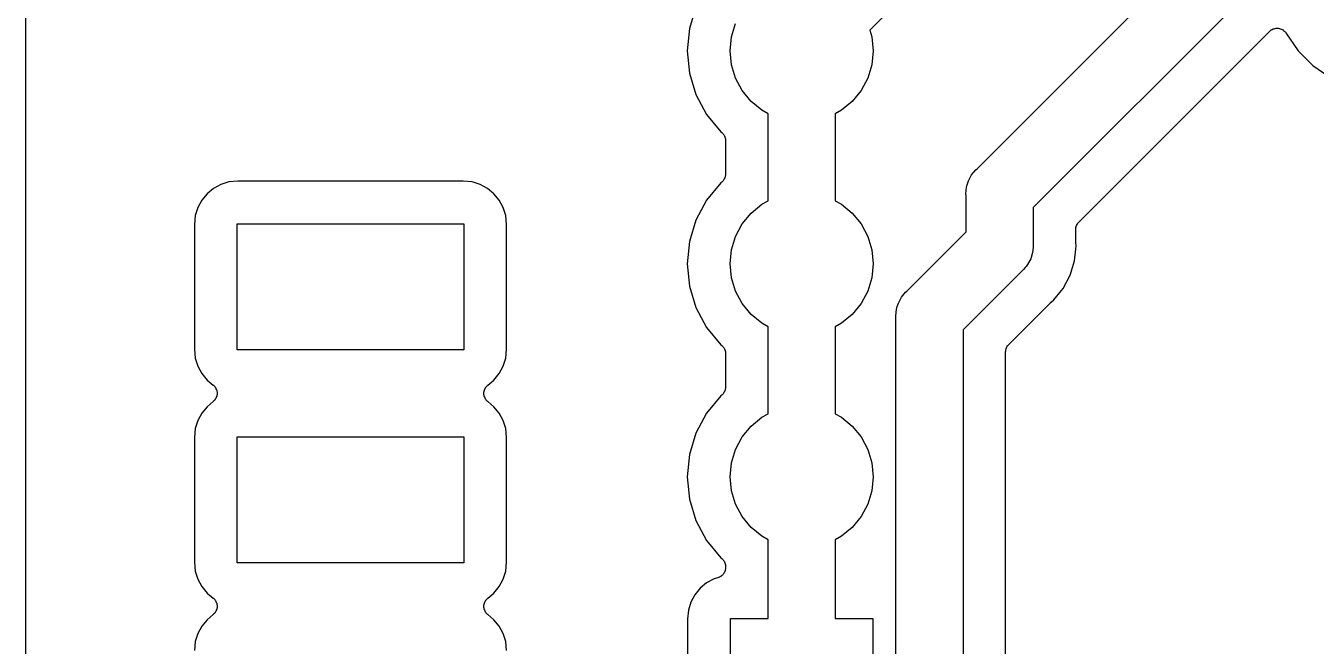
# Model space of a CAD drawing. Extents: x 77 to 164, y -183 to -59.
# Drawn here: x 92.35 to 107.74, y -151.88 to -144.48 of the extents above; entities that cross this region are included whole.
import ezdxf

# ---------------------------------------------------------------- set-up
doc = ezdxf.new("R2010")
doc.units = 0
doc.header["$MEASUREMENT"] = 0
doc.layers.add('BLACK', color=7, linetype='CONTINUOUS')

msp = doc.modelspace()

# ---------------------------------------------------------------- linework, layer by layer
at = {"layer": 'BLACK', "linetype": 'CONTINUOUS'}
for p, q in [((92.348, -171.783), (92.348, -124.635)), ((103.691, -146.187), (108.415, -141.463)), ((108.878, -142.132), (104.36, -146.65)), ((100.339, -144.258), (100.262, -144.514)), ((102.616, -144.33), (102.413, -144.533)), ((100.762, -144.613), (100.811, -144.453)), ((100.262, -144.514), (100.235, -144.78)), ((100.746, -144.78), (100.762, -144.613)), ((102.413, -144.533), (102.438, -144.613)), ((102.438, -144.613), (102.454, -144.78)), ((104.905, -146.823), (107.18, -144.548)), ((107.18, -144.548), (107.181, -144.547)), ((107.181, -144.547), (107.191, -144.539)), ((107.181, -144.547), (107.181, -144.547)), ((107.181, -144.547), (107.181, -144.547)), ((107.181, -144.547), (107.181, -144.547)), ((107.191, -144.539), (107.2, -144.532)), ((107.2, -144.532), (107.201, -144.531)), ((107.2, -144.532), (107.2, -144.532)), ((107.201, -144.531), (107.211, -144.526)), ((107.211, -144.526), (107.222, -144.52)), ((107.222, -144.52), (107.222, -144.52)), ((107.222, -144.52), (107.223, -144.52)), ((107.223, -144.52), (107.234, -144.517)), ((107.234, -144.517), (107.246, -144.513)), ((107.246, -144.513), (107.258, -144.512)), ((107.246, -144.513), (107.246, -144.513)), ((107.246, -144.513), (107.246, -144.513)), ((107.258, -144.512), (107.27, -144.511)), ((107.27, -144.511), (107.271, -144.511)), ((107.271, -144.511), (107.271, -144.511)), ((107.271, -144.511), (107.283, -144.512)), ((107.283, -144.512), (107.295, -144.513)), ((107.295, -144.513), (107.295, -144.514)), ((107.295, -144.514), (107.296, -144.514)), ((107.296, -144.514), (107.307, -144.517)), ((107.307, -144.517), (107.319, -144.521)), ((107.319, -144.521), (107.319, -144.521)), ((107.319, -144.521), (107.319, -144.521)), ((107.319, -144.521), (107.33, -144.527)), ((107.33, -144.527), (107.341, -144.532)), ((107.341, -144.532), (107.341, -144.533)), ((107.341, -144.533), (107.341, -144.533)), ((107.341, -144.533), (107.351, -144.541)), ((107.351, -144.541), (107.36, -144.548)), ((107.36, -144.548), (107.36, -144.548)), ((107.36, -144.548), (107.36, -144.549)), ((107.36, -144.549), (107.368, -144.558)), ((107.368, -144.558), (107.375, -144.567)), ((107.375, -144.567), (107.519, -144.782)), ((100.235, -144.78), (100.262, -145.046)), ((100.762, -144.947), (100.746, -144.78)), ((102.454, -144.78), (102.438, -144.947)), ((107.519, -144.782), (107.694, -144.957)), ((100.811, -145.107), (100.762, -144.947)), ((102.438, -144.947), (102.389, -145.107)), ((100.262, -145.046), (100.339, -145.302)), ((107.694, -144.957), (107.9, -145.095)), ((100.89, -145.255), (100.811, -145.107)), ((100.996, -145.384), (100.89, -145.255)), ((102.31, -145.255), (102.204, -145.384)), ((102.389, -145.107), (102.31, -145.255)), ((100.339, -145.302), (100.465, -145.538)), ((101.125, -145.49), (100.996, -145.384)), ((102.204, -145.384), (102.075, -145.49)), ((100.465, -145.538), (100.635, -145.745)), ((101.2, -145.53), (101.125, -145.49)), ((101.2, -146.57), (101.2, -145.53)), ((102.075, -145.49), (102, -145.53)), ((102, -145.53), (102, -146.57)), ((100.635, -145.745), (100.646, -145.753)), ((100.646, -145.753), (100.647, -145.755)), ((100.647, -145.755), (100.651, -145.759)), ((100.651, -145.759), (100.655, -145.762)), ((100.655, -145.762), (100.659, -145.767)), ((100.659, -145.767), (100.664, -145.772)), ((100.664, -145.772), (100.667, -145.777)), ((100.667, -145.777), (100.671, -145.781)), ((100.671, -145.781), (100.674, -145.787)), ((100.674, -145.787), (100.678, -145.793)), ((100.678, -145.793), (100.68, -145.798)), ((100.68, -145.798), (100.682, -145.803)), ((100.682, -145.803), (100.684, -145.81)), ((100.684, -145.81), (100.687, -145.816)), ((100.687, -145.816), (100.688, -145.822)), ((100.688, -145.822), (100.69, -145.827)), ((100.69, -145.827), (100.69, -145.834)), ((100.69, -145.834), (100.692, -145.841)), ((100.692, -145.841), (100.691, -145.846)), ((100.691, -145.846), (100.692, -145.852)), ((100.692, -145.852), (100.692, -146.248)), ((94.8762, -146.334), (94.7704, -146.344)), ((97.5638, -146.334), (94.8762, -146.334)), ((97.6696, -146.344), (97.5638, -146.334)), ((100.658, -146.334), (100.654, -146.339)), ((100.663, -146.329), (100.658, -146.334)), ((100.666, -146.324), (100.663, -146.329)), ((100.67, -146.32), (100.666, -146.324)), ((100.673, -146.314), (100.67, -146.32)), ((100.677, -146.308), (100.673, -146.314)), ((100.679, -146.303), (100.677, -146.308)), ((100.682, -146.298), (100.679, -146.303)), ((100.684, -146.292), (100.682, -146.298)), ((100.686, -146.286), (100.684, -146.292)), ((100.688, -146.28), (100.686, -146.286)), ((100.689, -146.275), (100.688, -146.28)), ((100.69, -146.268), (100.689, -146.275)), ((100.691, -146.261), (100.69, -146.268)), ((100.692, -146.25), (100.691, -146.256)), ((100.691, -146.256), (100.691, -146.261)), ((100.692, -146.248), (100.692, -146.25)), ((103.57, -146.391), (103.589, -146.33)), ((103.589, -146.33), (103.626, -146.261)), ((103.626, -146.261), (103.676, -146.2)), ((103.676, -146.2), (103.691, -146.187)), ((94.5091, -146.484), (94.4456, -146.561)), ((94.5864, -146.421), (94.5091, -146.484)), ((94.6747, -146.373), (94.5864, -146.421)), ((94.7704, -146.344), (94.6747, -146.373)), ((97.7653, -146.373), (97.6696, -146.344)), ((97.8536, -146.421), (97.7653, -146.373)), ((97.9309, -146.484), (97.8536, -146.421)), ((97.9944, -146.561), (97.9309, -146.484)), ((100.635, -146.355), (100.465, -146.562)), ((100.646, -146.347), (100.635, -146.355)), ((100.65, -146.343), (100.646, -146.347)), ((100.654, -146.339), (100.65, -146.343)), ((103.558, -146.484), (103.566, -146.406)), ((103.56, -146.504), (103.558, -146.484)), ((103.566, -146.406), (103.57, -146.391)), ((94.4456, -146.561), (94.3984, -146.65)), ((98.0416, -146.65), (97.9944, -146.561)), ((100.465, -146.562), (100.339, -146.798)), ((100.996, -146.716), (101.125, -146.61)), ((101.125, -146.61), (101.2, -146.57)), ((102, -146.57), (102.075, -146.61)), ((102.075, -146.61), (102.204, -146.716)), ((103.56, -146.94), (103.56, -146.504)), ((94.3694, -146.745), (94.3589, -146.851)), ((94.3984, -146.65), (94.3694, -146.745)), ((98.0707, -146.745), (98.0416, -146.65)), ((98.0811, -146.851), (98.0707, -146.745)), ((100.89, -146.845), (100.996, -146.716)), ((102.204, -146.716), (102.31, -146.845)), ((104.36, -146.65), (104.36, -147.086)), ((94.3589, -146.851), (94.3589, -148.339)), ((94.87, -148.345), (94.87, -146.845)), ((94.87, -146.845), (97.57, -146.845)), ((97.57, -146.845), (97.57, -148.345)), ((98.0811, -148.339), (98.0811, -146.851)), ((100.339, -146.798), (100.262, -147.054)), ((100.811, -146.993), (100.89, -146.845)), ((102.31, -146.845), (102.389, -146.993)), ((102.855, -147.645), (103.56, -146.94)), ((104.868, -146.911), (104.869, -146.899)), ((104.868, -146.912), (104.868, -146.911)), ((104.868, -146.913), (104.868, -146.912)), ((104.868, -146.912), (104.868, -146.912)), ((104.868, -146.912), (104.868, -146.912)), ((104.868, -147.055), (104.868, -146.913)), ((104.869, -146.899), (104.871, -146.888)), ((104.871, -146.886), (104.874, -146.875)), ((104.871, -146.887), (104.871, -146.886)), ((104.871, -146.888), (104.871, -146.887)), ((104.874, -146.875), (104.878, -146.864)), ((104.878, -146.863), (104.884, -146.852)), ((104.878, -146.864), (104.878, -146.863)), ((104.878, -146.863), (104.878, -146.863)), ((104.884, -146.852), (104.889, -146.842)), ((104.889, -146.842), (104.89, -146.842)), ((104.89, -146.841), (104.898, -146.832)), ((104.89, -146.842), (104.89, -146.841)), ((104.898, -146.832), (104.905, -146.823)), ((100.262, -147.054), (100.235, -147.32)), ((100.762, -147.153), (100.811, -146.993)), ((102.389, -146.993), (102.438, -147.153)), ((104.36, -147.086), (104.362, -147.106)), ((104.869, -147.061), (104.868, -147.055)), ((104.868, -147.066), (104.869, -147.061)), ((104.869, -147.068), (104.868, -147.066)), ((104.872, -147.106), (104.869, -147.068)), ((100.746, -147.32), (100.762, -147.153)), ((102.438, -147.153), (102.454, -147.32)), ((104.354, -147.184), (104.331, -147.26)), ((104.36, -147.126), (104.354, -147.184)), ((104.362, -147.106), (104.36, -147.126)), ((104.36, -147.126), (104.36, -147.126)), ((104.855, -147.284), (104.869, -147.144)), ((104.869, -147.144), (104.872, -147.106)), ((104.869, -147.144), (104.869, -147.144)), ((100.235, -147.32), (100.262, -147.586)), ((100.762, -147.487), (100.746, -147.32)), ((102.454, -147.32), (102.438, -147.487)), ((104.229, -147.403), (103.524, -148.108)), ((104.244, -147.39), (104.229, -147.403)), ((104.264, -147.366), (104.244, -147.39)), ((104.277, -147.351), (104.264, -147.366)), ((104.294, -147.329), (104.277, -147.351)), ((104.331, -147.26), (104.294, -147.329)), ((104.803, -147.455), (104.818, -147.404)), ((104.818, -147.404), (104.855, -147.284)), ((100.811, -147.647), (100.762, -147.487)), ((102.438, -147.487), (102.389, -147.647)), ((104.719, -147.613), (104.803, -147.455)), ((100.262, -147.586), (100.339, -147.842)), ((100.89, -147.795), (100.811, -147.647)), ((102.389, -147.647), (102.31, -147.795)), ((102.753, -147.788), (102.79, -147.719)), ((102.79, -147.719), (102.84, -147.658)), ((102.84, -147.658), (102.855, -147.645)), ((104.605, -147.751), (104.698, -147.637)), ((104.698, -147.637), (104.719, -147.613)), ((104.698, -147.637), (104.698, -147.637)), ((100.339, -147.842), (100.465, -148.078)), ((100.996, -147.924), (100.89, -147.795)), ((102.31, -147.795), (102.204, -147.924)), ((102.722, -147.942), (102.73, -147.864)), ((102.73, -147.864), (102.74, -147.831)), ((102.74, -147.831), (102.753, -147.788)), ((104.069, -148.281), (104.566, -147.784)), ((104.566, -147.784), (104.567, -147.783)), ((104.567, -147.783), (104.572, -147.779)), ((104.572, -147.779), (104.575, -147.776)), ((104.575, -147.776), (104.605, -147.751)), ((101.125, -148.03), (100.996, -147.924)), ((102.204, -147.924), (102.075, -148.03)), ((102.724, -147.962), (102.722, -147.942)), ((102.724, -160.254), (102.724, -147.962)), ((100.465, -148.078), (100.635, -148.285)), ((101.2, -148.07), (101.125, -148.03)), ((101.2, -149.11), (101.2, -148.07)), ((102.075, -148.03), (102, -148.07)), ((102, -148.07), (102, -149.11)), ((103.524, -148.108), (103.524, -160.108)), ((100.635, -148.285), (100.646, -148.293)), ((100.646, -148.293), (100.647, -148.295)), ((100.647, -148.295), (100.651, -148.299)), ((100.651, -148.299), (100.655, -148.302)), ((100.655, -148.302), (100.659, -148.307)), ((100.659, -148.307), (100.664, -148.312)), ((100.664, -148.312), (100.667, -148.317)), ((100.667, -148.317), (100.671, -148.321)), ((100.671, -148.321), (100.674, -148.327)), ((100.674, -148.327), (100.678, -148.333)), ((100.678, -148.333), (100.68, -148.338)), ((104.035, -148.344), (104.038, -148.333)), ((104.038, -148.333), (104.042, -148.322)), ((104.042, -148.321), (104.048, -148.31)), ((104.042, -148.322), (104.042, -148.321)), ((104.042, -148.321), (104.042, -148.321)), ((104.048, -148.31), (104.053, -148.3)), ((104.053, -148.3), (104.054, -148.3)), ((104.054, -148.299), (104.062, -148.29)), ((104.054, -148.3), (104.054, -148.299)), ((104.062, -148.29), (104.069, -148.281)), ((94.3589, -148.339), (94.3694, -148.445)), ((94.3694, -148.445), (94.3984, -148.54)), ((97.57, -148.345), (94.87, -148.345)), ((98.0416, -148.54), (98.0707, -148.445)), ((98.0707, -148.445), (98.0811, -148.339)), ((100.68, -148.338), (100.682, -148.343)), ((100.682, -148.343), (100.684, -148.35)), ((100.684, -148.35), (100.687, -148.356)), ((100.687, -148.356), (100.688, -148.362)), ((100.688, -148.362), (100.69, -148.367)), ((100.69, -148.367), (100.69, -148.374)), ((100.69, -148.374), (100.692, -148.381)), ((100.692, -148.381), (100.691, -148.386)), ((100.691, -148.386), (100.692, -148.392)), ((100.692, -148.392), (100.692, -148.788)), ((104.032, -148.369), (104.033, -148.357)), ((104.032, -148.37), (104.032, -148.369)), ((104.032, -148.371), (104.032, -148.37)), ((104.032, -148.37), (104.032, -148.37)), ((104.032, -148.37), (104.032, -148.37)), ((104.032, -156.034), (104.032, -148.371)), ((104.033, -148.357), (104.035, -148.346)), ((104.035, -148.345), (104.035, -148.344)), ((104.035, -148.346), (104.035, -148.345)), ((94.3984, -148.54), (94.4456, -148.629)), ((94.4456, -148.629), (94.5091, -148.706)), ((97.9309, -148.706), (97.9944, -148.629)), ((97.9944, -148.629), (98.0416, -148.54)), ((94.5091, -148.706), (94.5832, -148.767)), ((94.5832, -148.767), (94.584, -148.767)), ((94.584, -148.767), (94.584, -148.767)), ((94.584, -148.767), (94.584, -148.767)), ((94.584, -148.767), (94.5846, -148.768)), ((94.5846, -148.768), (94.593, -148.777)), ((94.593, -148.777), (94.6014, -148.785)), ((94.6014, -148.785), (94.6016, -148.785)), ((94.6016, -148.785), (94.6019, -148.786)), ((94.6019, -148.786), (94.6084, -148.796)), ((94.6084, -148.796), (94.615, -148.806)), ((97.8258, -148.804), (97.8325, -148.794)), ((97.8325, -148.794), (97.8392, -148.784)), ((97.8392, -148.784), (97.8395, -148.784)), ((97.8395, -148.784), (97.8397, -148.784)), ((97.8397, -148.784), (97.8482, -148.775)), ((97.8482, -148.775), (97.8568, -148.767)), ((97.8568, -148.767), (97.9309, -148.706)), ((100.692, -148.79), (100.691, -148.796)), ((100.691, -148.796), (100.691, -148.801)), ((100.692, -148.788), (100.692, -148.79)), ((94.6003, -148.946), (94.5917, -148.955)), ((94.6005, -148.946), (94.6003, -148.946)), ((94.6008, -148.946), (94.6005, -148.946)), ((94.6075, -148.936), (94.6008, -148.946)), ((94.6142, -148.926), (94.6075, -148.936)), ((94.6144, -148.925), (94.6142, -148.926)), ((94.6146, -148.925), (94.6144, -148.925)), ((94.6192, -148.914), (94.6146, -148.925)), ((94.615, -148.806), (94.6152, -148.806)), ((94.6152, -148.806), (94.6154, -148.807)), ((94.6154, -148.807), (94.6198, -148.818)), ((94.6239, -148.903), (94.6192, -148.914)), ((94.6198, -148.818), (94.6244, -148.829)), ((94.624, -148.903), (94.6239, -148.903)), ((94.6241, -148.902), (94.624, -148.903)), ((94.6265, -148.89), (94.6241, -148.902)), ((94.6244, -148.829), (94.6245, -148.829)), ((94.6245, -148.829), (94.6246, -148.83)), ((94.6246, -148.83), (94.6268, -148.841)), ((94.6289, -148.879), (94.6265, -148.89)), ((94.6268, -148.841), (94.6291, -148.853)), ((94.629, -148.878), (94.6289, -148.878)), ((94.6289, -148.878), (94.6289, -148.879)), ((94.6291, -148.866), (94.629, -148.878)), ((94.6291, -148.853), (94.6291, -148.853)), ((94.6291, -148.853), (94.6292, -148.854)), ((94.6292, -148.854), (94.6291, -148.866)), ((97.8108, -148.876), (97.8109, -148.864)), ((97.8109, -148.877), (97.8108, -148.876)), ((97.8109, -148.864), (97.811, -148.852)), ((97.8132, -148.889), (97.8109, -148.877)), ((97.8109, -148.877), (97.8109, -148.877)), ((97.811, -148.852), (97.8111, -148.852)), ((97.8111, -148.851), (97.8135, -148.84)), ((97.8111, -148.852), (97.8111, -148.851)), ((97.8154, -148.9), (97.8132, -148.889)), ((97.8135, -148.84), (97.8159, -148.828)), ((97.8155, -148.901), (97.8154, -148.9)), ((97.8156, -148.901), (97.8155, -148.901)), ((97.8201, -148.912), (97.8156, -148.901)), ((97.8159, -148.828), (97.8161, -148.827)), ((97.8161, -148.827), (97.8208, -148.816)), ((97.8161, -148.827), (97.8161, -148.827)), ((97.8246, -148.923), (97.8201, -148.912)), ((97.8208, -148.816), (97.8254, -148.805)), ((97.8248, -148.924), (97.8246, -148.923)), ((97.825, -148.924), (97.8248, -148.924)), ((97.8316, -148.934), (97.825, -148.924)), ((97.8254, -148.805), (97.8257, -148.805)), ((97.8257, -148.805), (97.8258, -148.804)), ((97.8381, -148.944), (97.8316, -148.934)), ((97.8384, -148.945), (97.8381, -148.944)), ((97.8386, -148.945), (97.8384, -148.945)), ((97.847, -148.953), (97.8386, -148.945)), ((100.635, -148.895), (100.465, -149.102)), ((100.646, -148.887), (100.635, -148.895)), ((100.65, -148.883), (100.646, -148.887)), ((100.654, -148.879), (100.65, -148.883)), ((100.658, -148.874), (100.654, -148.879)), ((100.663, -148.869), (100.658, -148.874)), ((100.666, -148.864), (100.663, -148.869)), ((100.67, -148.86), (100.666, -148.864)), ((100.673, -148.854), (100.67, -148.86)), ((100.677, -148.848), (100.673, -148.854)), ((100.679, -148.843), (100.677, -148.848)), ((100.682, -148.838), (100.679, -148.843)), ((100.684, -148.832), (100.682, -148.838)), ((100.686, -148.826), (100.684, -148.832)), ((100.688, -148.82), (100.686, -148.826)), ((100.689, -148.815), (100.688, -148.82)), ((100.69, -148.808), (100.689, -148.815)), ((100.691, -148.801), (100.69, -148.808)), ((94.4456, -149.101), (94.3984, -149.19)), ((94.5091, -149.024), (94.4456, -149.101)), ((94.5832, -148.963), (94.5091, -149.024)), ((94.5917, -148.955), (94.5832, -148.963)), ((97.8554, -148.962), (97.847, -148.953)), ((97.856, -148.963), (97.8554, -148.962)), ((97.8568, -148.963), (97.856, -148.963)), ((97.856, -148.963), (97.856, -148.963)), ((97.856, -148.963), (97.856, -148.963)), ((97.9309, -149.024), (97.8568, -148.963)), ((97.9944, -149.101), (97.9309, -149.024)), ((98.0416, -149.19), (97.9944, -149.101)), ((100.465, -149.102), (100.339, -149.338)), ((94.3984, -149.19), (94.3694, -149.285)), ((98.0707, -149.285), (98.0416, -149.19)), ((100.89, -149.385), (100.996, -149.256)), ((100.996, -149.256), (101.125, -149.15)), ((101.125, -149.15), (101.2, -149.11)), ((102, -149.11), (102.075, -149.15)), ((102.075, -149.15), (102.204, -149.256)), ((102.204, -149.256), (102.31, -149.385)), ((94.3694, -149.285), (94.3589, -149.391)), ((94.3589, -149.391), (94.3589, -150.879)), ((94.87, -150.885), (94.87, -149.385)), ((94.87, -149.385), (97.57, -149.385)), ((97.57, -149.385), (97.57, -150.885)), ((98.0811, -149.391), (98.0707, -149.285)), ((98.0811, -150.879), (98.0811, -149.391)), ((100.339, -149.338), (100.262, -149.594)), ((100.811, -149.533), (100.89, -149.385)), ((102.31, -149.385), (102.389, -149.533)), ((100.762, -149.693), (100.811, -149.533)), ((102.389, -149.533), (102.438, -149.693)), ((100.262, -149.594), (100.235, -149.86)), ((100.746, -149.86), (100.762, -149.693)), ((102.438, -149.693), (102.454, -149.86)), ((100.235, -149.86), (100.262, -150.126)), ((100.762, -150.027), (100.746, -149.86)), ((102.454, -149.86), (102.438, -150.027)), ((100.811, -150.187), (100.762, -150.027)), ((102.438, -150.027), (102.389, -150.187)), ((100.262, -150.126), (100.339, -150.382)), ((100.89, -150.335), (100.811, -150.187)), ((100.996, -150.464), (100.89, -150.335)), ((102.31, -150.335), (102.204, -150.464)), ((102.389, -150.187), (102.31, -150.335)), ((100.339, -150.382), (100.465, -150.618)), ((101.125, -150.57), (100.996, -150.464)), ((102.204, -150.464), (102.075, -150.57)), ((100.465, -150.618), (100.635, -150.825)), ((101.2, -150.61), (101.125, -150.57)), ((101.2, -151.55), (101.2, -150.61)), ((102.075, -150.57), (102, -150.61)), ((102, -150.61), (102, -151.55)), ((94.3589, -150.879), (94.3694, -150.985)), ((97.57, -150.885), (94.87, -150.885)), ((98.0707, -150.985), (98.0811, -150.879)), ((100.635, -150.825), (100.646, -150.833)), ((100.646, -150.833), (100.647, -150.835)), ((100.647, -150.835), (100.651, -150.839)), ((100.651, -150.839), (100.655, -150.842)), ((100.655, -150.842), (100.659, -150.847)), ((100.659, -150.847), (100.664, -150.852)), ((100.664, -150.852), (100.667, -150.857)), ((100.667, -150.857), (100.671, -150.861)), ((100.671, -150.861), (100.674, -150.867)), ((100.674, -150.867), (100.678, -150.873)), ((100.678, -150.873), (100.68, -150.878)), ((100.68, -150.878), (100.682, -150.883)), ((100.682, -150.883), (100.684, -150.89)), ((100.684, -150.89), (100.687, -150.896)), ((100.687, -150.896), (100.688, -150.902)), ((100.688, -150.902), (100.69, -150.907)), ((100.69, -150.907), (100.69, -150.914)), ((100.69, -150.914), (100.692, -150.921)), ((100.692, -150.921), (100.691, -150.926)), ((100.691, -150.926), (100.692, -150.932)), ((100.692, -150.944), (100.691, -150.95)), ((100.691, -150.95), (100.691, -150.956)), ((100.692, -150.932), (100.692, -150.943)), ((100.692, -150.943), (100.692, -150.944)), ((94.3694, -150.985), (94.3984, -151.08)), ((94.3984, -151.08), (94.4456, -151.169)), ((97.9944, -151.169), (98.0416, -151.08)), ((98.0416, -151.08), (98.0707, -150.985)), ((100.555, -151.078), (100.466, -151.126)), ((100.602, -151.064), (100.555, -151.078)), ((100.607, -151.062), (100.602, -151.064)), ((100.613, -151.06), (100.607, -151.062)), ((100.619, -151.057), (100.613, -151.06)), ((100.625, -151.055), (100.619, -151.057)), ((100.629, -151.051), (100.625, -151.055)), ((100.635, -151.049), (100.629, -151.051)), ((100.64, -151.045), (100.635, -151.049)), ((100.645, -151.041), (100.64, -151.045)), ((100.649, -151.037), (100.645, -151.041)), ((100.654, -151.033), (100.649, -151.037)), ((100.658, -151.028), (100.654, -151.033)), ((100.663, -151.023), (100.658, -151.028)), ((100.666, -151.019), (100.663, -151.023)), ((100.67, -151.014), (100.666, -151.019)), ((100.673, -151.008), (100.67, -151.014)), ((100.677, -151.003), (100.673, -151.008)), ((100.679, -150.998), (100.677, -151.003)), ((100.682, -150.993), (100.679, -150.998)), ((100.684, -150.986), (100.682, -150.993)), ((100.686, -150.98), (100.684, -150.986)), ((100.688, -150.974), (100.686, -150.98)), ((100.689, -150.969), (100.688, -150.974)), ((100.69, -150.962), (100.689, -150.969)), ((100.691, -150.956), (100.69, -150.962)), ((94.4456, -151.169), (94.5091, -151.246)), ((94.5091, -151.246), (94.5832, -151.307)), ((97.8568, -151.307), (97.9309, -151.246)), ((97.9309, -151.246), (97.9944, -151.169)), ((100.389, -151.189), (100.326, -151.266)), ((100.466, -151.126), (100.389, -151.189)), ((94.5832, -151.307), (94.584, -151.307)), ((94.584, -151.307), (94.584, -151.307)), ((94.584, -151.307), (94.584, -151.307)), ((94.584, -151.307), (94.5846, -151.308)), ((94.5846, -151.308), (94.593, -151.317)), ((94.593, -151.317), (94.6014, -151.325)), ((94.6014, -151.325), (94.6016, -151.325)), ((94.6016, -151.325), (94.6019, -151.326)), ((94.6019, -151.326), (94.6084, -151.336)), ((94.6084, -151.336), (94.615, -151.346)), ((94.615, -151.346), (94.6152, -151.346)), ((94.6152, -151.346), (94.6154, -151.347)), ((94.6154, -151.347), (94.6198, -151.358)), ((94.6198, -151.358), (94.6244, -151.369)), ((94.6244, -151.369), (94.6245, -151.369)), ((94.6245, -151.369), (94.6246, -151.37)), ((94.6246, -151.37), (94.6268, -151.381)), ((94.6268, -151.381), (94.6291, -151.393)), ((94.6291, -151.406), (94.629, -151.418)), ((94.6291, -151.393), (94.6291, -151.393)), ((94.6291, -151.393), (94.6292, -151.394)), ((94.6292, -151.394), (94.6291, -151.406)), ((97.8108, -151.416), (97.8109, -151.404)), ((97.8109, -151.404), (97.811, -151.392)), ((97.811, -151.392), (97.8111, -151.392)), ((97.8111, -151.391), (97.8135, -151.38)), ((97.8111, -151.392), (97.8111, -151.391)), ((97.8135, -151.38), (97.8159, -151.368)), ((97.8159, -151.368), (97.8161, -151.367)), ((97.8161, -151.367), (97.8208, -151.356)), ((97.8161, -151.367), (97.8161, -151.367)), ((97.8208, -151.356), (97.8254, -151.345)), ((97.8254, -151.345), (97.8257, -151.345)), ((97.8257, -151.345), (97.8258, -151.344)), ((97.8258, -151.344), (97.8325, -151.334)), ((97.8325, -151.334), (97.8392, -151.324)), ((97.8392, -151.324), (97.8395, -151.324)), ((97.8395, -151.324), (97.8397, -151.324)), ((97.8397, -151.324), (97.8482, -151.315)), ((97.8482, -151.315), (97.8568, -151.307)), ((100.278, -151.355), (100.249, -151.45)), ((100.326, -151.266), (100.278, -151.355)), ((94.5091, -151.564), (94.4456, -151.641)), ((94.5832, -151.503), (94.5091, -151.564)), ((94.5917, -151.495), (94.5832, -151.503)), ((94.6003, -151.486), (94.5917, -151.495)), ((94.6005, -151.486), (94.6003, -151.486)), ((94.6008, -151.486), (94.6005, -151.486)), ((94.6075, -151.476), (94.6008, -151.486)), ((94.6142, -151.466), (94.6075, -151.476)), ((94.6144, -151.465), (94.6142, -151.466)), ((94.6146, -151.465), (94.6144, -151.465)), ((94.6192, -151.454), (94.6146, -151.465)), ((94.6239, -151.443), (94.6192, -151.454)), ((94.624, -151.443), (94.6239, -151.443)), ((94.6241, -151.442), (94.624, -151.443)), ((94.6265, -151.43), (94.6241, -151.442)), ((94.6289, -151.419), (94.6265, -151.43)), ((94.629, -151.418), (94.6289, -151.418)), ((94.6289, -151.418), (94.6289, -151.419)), ((97.8109, -151.417), (97.8108, -151.416)), ((97.8132, -151.429), (97.8109, -151.417)), ((97.8109, -151.417), (97.8109, -151.417)), ((97.8154, -151.44), (97.8132, -151.429)), ((97.8155, -151.441), (97.8154, -151.44)), ((97.8156, -151.441), (97.8155, -151.441)), ((97.8201, -151.452), (97.8156, -151.441)), ((97.8246, -151.463), (97.8201, -151.452)), ((97.8248, -151.464), (97.8246, -151.463)), ((97.825, -151.464), (97.8248, -151.464)), ((97.8316, -151.474), (97.825, -151.464)), ((97.8381, -151.484), (97.8316, -151.474)), ((97.8384, -151.485), (97.8381, -151.484)), ((97.8386, -151.485), (97.8384, -151.485)), ((97.847, -151.493), (97.8386, -151.485)), ((97.8554, -151.502), (97.847, -151.493)), ((97.856, -151.503), (97.8554, -151.502)), ((97.8568, -151.503), (97.856, -151.503)), ((97.856, -151.503), (97.856, -151.503)), ((97.856, -151.503), (97.856, -151.503)), ((97.9309, -151.564), (97.8568, -151.503)), ((97.9944, -151.641), (97.9309, -151.564)), ((100.249, -151.45), (100.239, -151.556)), ((100.239, -151.556), (100.239, -153.244)), ((100.75, -153.25), (100.75, -151.55)), ((100.75, -151.55), (101.2, -151.55)), ((102, -151.55), (102.45, -151.55)), ((102.45, -151.55), (102.45, -153.25)), ((94.4456, -151.641), (94.3984, -151.73)), ((98.0416, -151.73), (97.9944, -151.641)), ((94.3694, -151.825), (94.3589, -151.931)), ((94.3984, -151.73), (94.3694, -151.825)), ((98.0707, -151.825), (98.0416, -151.73)), ((98.0811, -151.931), (98.0707, -151.825))]:
    msp.add_line(p, q, dxfattribs=at)

doc.saveas('drawing.dxf')
